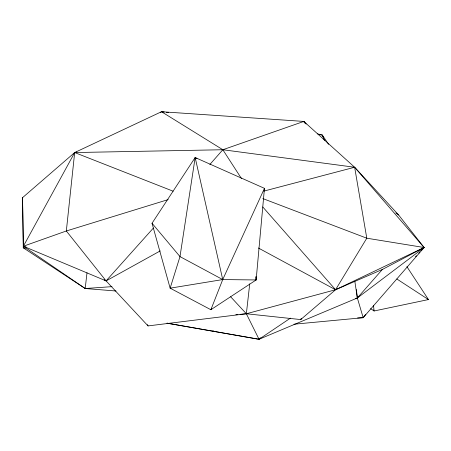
<?xml version="1.0" encoding="UTF-8"?>
<svg xmlns="http://www.w3.org/2000/svg" width="451" height="451" viewBox="0 0 451 451"><rect width="100%" height="100%" fill="white"/><g stroke="black" fill="none" stroke-linecap="round" stroke-linejoin="round"><path stroke-width="0.68" d="M196.935 158.684L195.165 157.534L179.988 256.602L170.14 288.172L222.732 279.569L256.134 279.958L264.455 188.343L195.165 157.534L152.026 223.268L170.14 288.172L210.871 309.724L256.134 279.958L255.948 276.452M293.928 324.224L363.179 317.69L424.109 247.52L398.65 214.997L354.638 167.253L303.827 121.426L161.492 111.718L74.68 152.551L66.331 230.991L106.092 280.894L148.046 325.915L247.746 313.58M249.724 283.882L246.353 313.761L259.037 339.282L357.344 297.981L424.109 247.52L354.638 167.253L222.845 149.738L74.68 152.551L22.55 197.651L23.283 247.825L85.194 288.516L115.997 291.008M111.983 286.65L85.194 288.516L87.004 272.765M264.455 188.343L222.732 279.569L210.871 309.724L211.66 308.557M76.732 152.083L74.68 152.551L23.367 246.235L23.283 247.825L25.341 248.315M240.045 314.364L246.353 313.761L300.716 319.573L335.555 289.745L366.793 238.207L354.638 167.253L263.846 191.111M357.587 317.932L363.179 317.69L365.693 314.364M355.292 298.466L357.344 297.981L382.358 269.467L424.109 247.52L366.793 238.207L262.837 198.575M209.85 164.491L222.845 149.738L303.827 121.426L306.144 124.053M153.408 228.02L106.092 280.894L23.367 246.235L22.55 197.651M415.489 256.754L416.448 255.728M418.844 253.163L419.802 252.137M421.24 250.598L424.109 247.52L335.555 289.745L246.353 313.761L230.641 296.775M260.492 337.76L259.037 339.282L167.062 323.181L259.037 339.282L290.438 318.124M160.426 112.62L161.492 111.718L164.277 112.045M160.263 250.891L106.092 280.894L104.266 279.834M258.361 247.994L335.555 289.745L382.358 269.467M168.184 199.59L66.331 230.991L23.367 246.235L85.194 288.516M216.249 331.35L214.879 331.677L212.957 330.803M406.892 266.659L428.45 299.565L374.099 310.987L370.592 308.653M216.266 331.474L214.879 331.677L216.277 331.541M235.839 314.759L237.942 314.561M166.368 112.288L168.46 112.53M318.868 134.533L322.335 135.097L328.604 144.331M24.743 246.539L23.367 246.235L26.057 247.024M317.589 133.879L322.335 135.097L323.457 137.673M74.68 152.551L173.139 191.201M161.492 111.718L222.845 149.738L241.42 178.478M396.835 278.977L428.45 299.565M395.809 212.923L398.65 214.997M262.775 206.97L335.555 289.745M152.026 223.268L179.988 256.602L222.732 279.569L195.165 157.534M373.265 309.86L374.099 310.987L373.501 305.395M304.983 123.179L303.827 121.426L304.335 122.74M147.483 324.624L148.046 325.915M322.335 135.097L324.449 140.312M354.847 281.407L357.344 297.981L363.179 317.69M356.397 289.587L357.344 297.981M255.965 277.156L256.134 279.958M301.409 318.35L300.716 319.573L301.409 318.406"/></g></svg>
